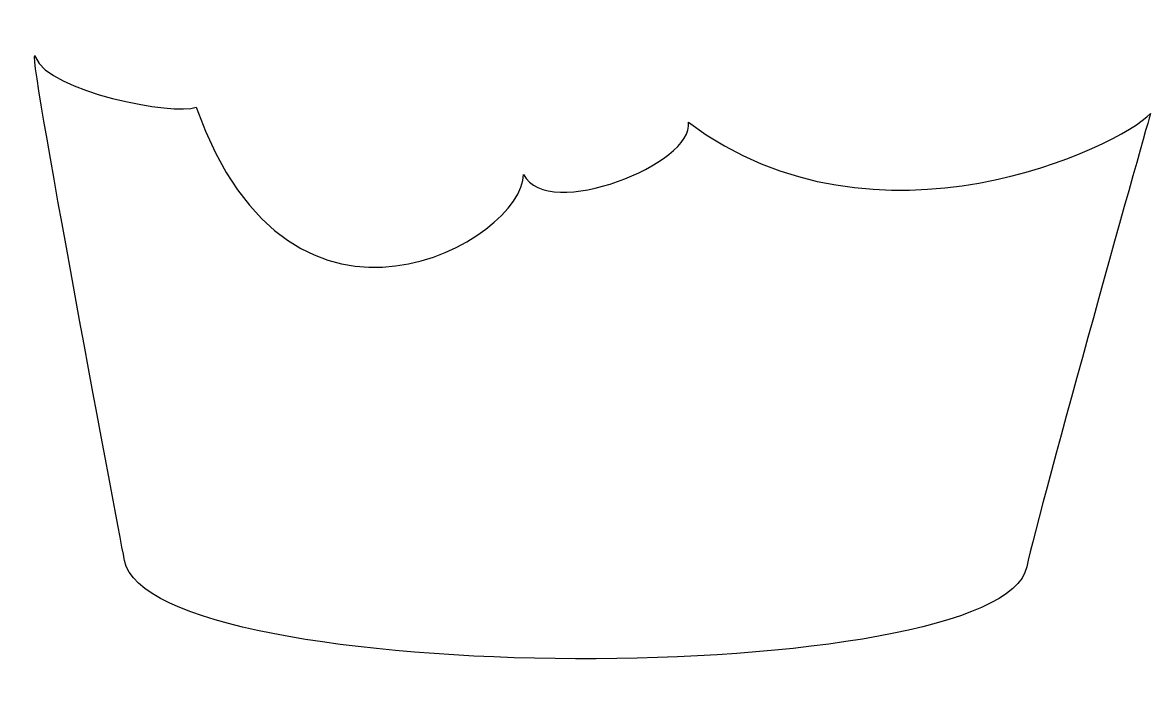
# Model space of a CAD drawing. Header units: centimetres. Extents: x -10.9 to 10.7, y -6.4 to 6.4.
import ezdxf

# ---------------------------------------------------------------- set-up
doc = ezdxf.new("R2010")
doc.units = ezdxf.units.CM
doc.header["$MEASUREMENT"] = 0
doc.layers.add('Camada 1', color=7, linetype='Continuous')

msp = doc.modelspace()

# ---------------------------------------------------------------- linework, layer by layer
at = {"layer": 'Camada 1'}
msp.add_open_spline([(-10.67133, 5.74936), (-10.92073, 6.41442), (-8.96715, -3.89386), (-8.96715, -3.89386), (-8.96715, -3.89386), (-8.46836, -6.3878), (7.82535, -6.3878), (8.32411, -4.01856), (8.32411, -4.01856), (8.56636, -2.86738), (10.69335, 4.66864), (10.69335, 4.66864), (10.69335, 4.66864), (10.11143, 4.04518), (5.45611, 1.80064), (1.83989, 4.50238), (1.83989, 4.50238), (1.96459, 3.71263), (-0.86188, 2.59037), (-1.3191, 3.50479), (-1.3191, 3.50479), (-1.3191, 2.25784), (-5.76661, -0.3608), (-7.59549, 4.79331), (-7.59549, 4.79331), (-8.01116, 4.62707), (-10.42196, 5.0843), (-10.67133, 5.74936)], degree=3, knots=[0, 0, 0, 0, 0.125, 0.125, 0.125, 0.125, 0.25, 0.25, 0.25, 0.25, 0.375, 0.375, 0.375, 0.375, 0.5, 0.5, 0.5, 0.5, 0.625, 0.625, 0.625, 0.625, 0.75, 0.75, 0.75, 0.75, 1, 1, 1, 1], dxfattribs=at)

doc.saveas('drawing.dxf')
